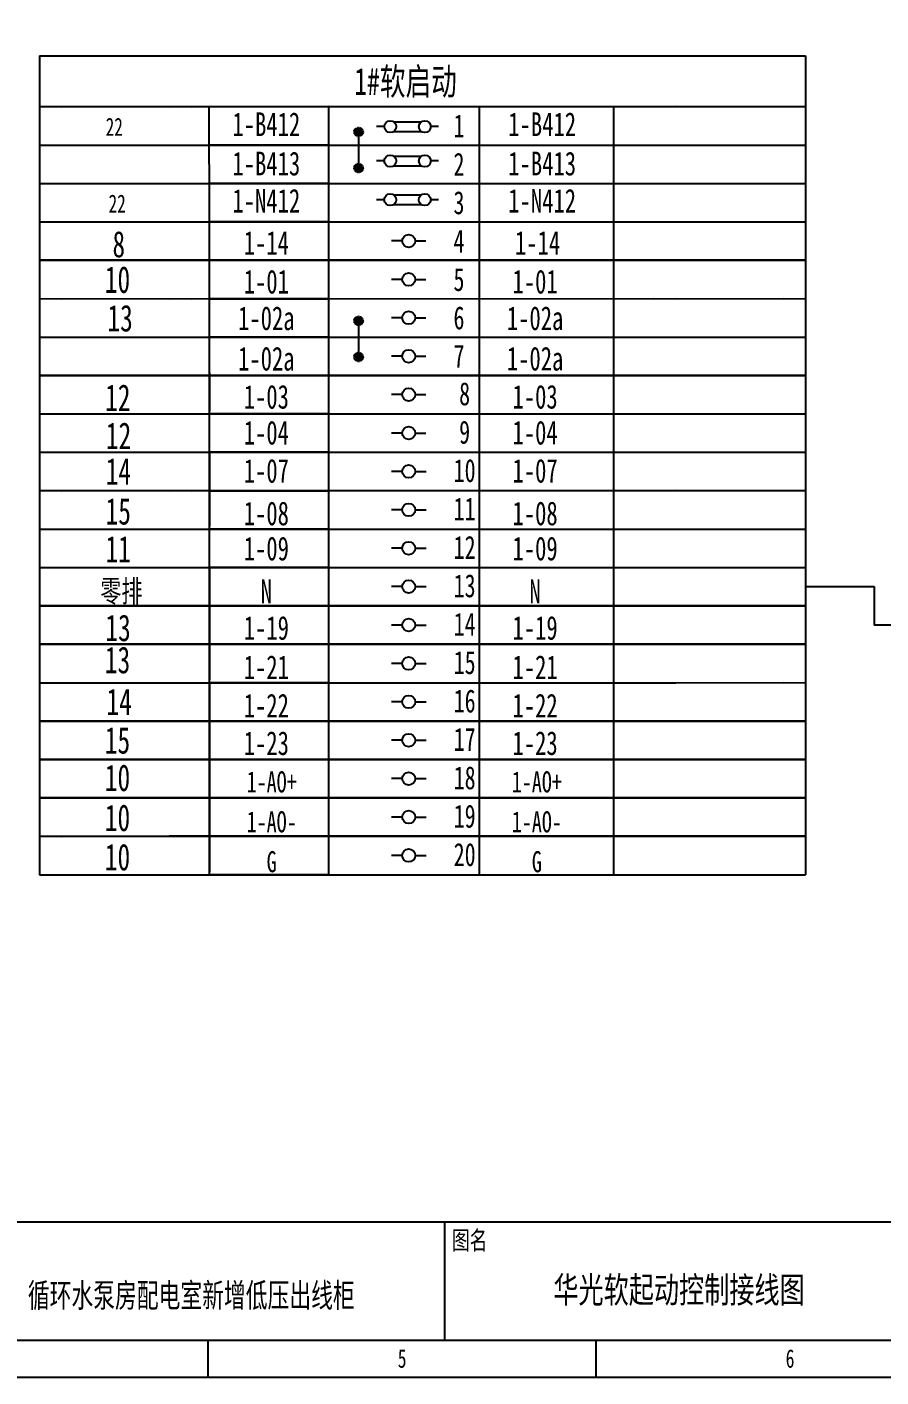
# Model space of a CAD drawing. Header units: millimetres. Extents: x 401220 to 2750366, y -101310 to 943175.
# Drawn here: x 1274219 to 1291331, y 229763 to 256810 of the extents above; entities that cross this region are included whole.
import ezdxf
from ezdxf.enums import TextEntityAlignment as Align

# ---------------------------------------------------------------- set-up
doc = ezdxf.new("R2010")
doc.units = ezdxf.units.MM
doc.linetypes.add('ACAD_ISO03W100', pattern=[30, 12, -18])
doc.layers.add('SW', color=8, linetype='Continuous', lineweight=20)
doc.layers.add('图框_标题栏属性', color=4, linetype='Continuous')
doc.styles.add('IDQSTYLE', font='NSimSun.ttf', dxfattribs={"width": 0.7})
doc.styles.add('工程字', font='gbenor.shx', dxfattribs={"width": 0.8, "bigfont": 'hztxt.shx'})
doc.styles.add('标准', font='NSimSun.ttf', dxfattribs={"width": 0.667})

msp = doc.modelspace()

# ---------------------------------------------------------------- hatches: boundary and pattern name
at = {"linetype": 'ACAD_ISO03W100'}
h = msp.add_hatch(color=256, dxfattribs=at)
h.dxf.hatch_style = 1
h.paths.add_polyline_path([(1280862.5, 254798.9, 0.4142136), (1280773.4, 254709.8, 0.4142136), (1280862.5, 254620.6)])
h.paths.add_polyline_path([(1280862.5, 254798.9), (1280862.5, 254620.6, 0.4142136), (1280951.7, 254709.8, 0.4142136)])
h = msp.add_hatch(color=256, dxfattribs=at)
h.dxf.hatch_style = 1
h.paths.add_polyline_path([(1280862.5, 254794.9, 0.4142136), (1280773.4, 254705.7, 0.4142136), (1280862.5, 254616.6)])
h.paths.add_polyline_path([(1280862.5, 254794.9), (1280862.5, 254616.6, 0.4142136), (1280951.7, 254705.7, 0.4142136)])
h = msp.add_hatch(color=256, dxfattribs=at)
h.dxf.hatch_style = 1
h.paths.add_polyline_path([(1280862.5, 254074.8, 0.4142136), (1280773.4, 253985.6, 0.4142136), (1280862.5, 253896.5)])
h.paths.add_polyline_path([(1280862.5, 254074.8), (1280862.5, 253896.5, 0.4142136), (1280951.7, 253985.6, 0.4142136)])
h = msp.add_hatch(color=256, dxfattribs=at)
h.dxf.hatch_style = 1
h.paths.add_polyline_path([(1280862.5, 254070.7, 0.4142136), (1280773.4, 253981.6, 0.4142136), (1280862.5, 253892.4)])
h.paths.add_polyline_path([(1280862.5, 254070.7), (1280862.5, 253892.4, 0.4142136), (1280951.7, 253981.6, 0.4142136)])
h = msp.add_hatch(color=256, dxfattribs=at)
h.dxf.hatch_style = 1
h.paths.add_polyline_path([(1280862.5, 251014.3, 0.4142136), (1280773.4, 250925.1, 0.4142136), (1280862.5, 250836)])
h.paths.add_polyline_path([(1280862.5, 251014.3), (1280862.5, 250836, 0.4142136), (1280951.7, 250925.1, 0.4142136)])
h = msp.add_hatch(color=256, dxfattribs=at)
h.dxf.hatch_style = 1
h.paths.add_polyline_path([(1280862.5, 251010.2, 0.4142136), (1280773.4, 250921.1, 0.4142136), (1280862.5, 250831.9)])
h.paths.add_polyline_path([(1280862.5, 251010.2), (1280862.5, 250831.9, 0.4142136), (1280951.7, 250921.1, 0.4142136)])
h = msp.add_hatch(color=256, dxfattribs=at)
h.dxf.hatch_style = 1
h.paths.add_polyline_path([(1280862.5, 250290.1, 0.4142136), (1280773.4, 250201, 0.4142136), (1280862.5, 250111.8)])
h.paths.add_polyline_path([(1280862.5, 250290.1), (1280862.5, 250111.8, 0.4142136), (1280951.7, 250201, 0.4142136)])
h = msp.add_hatch(color=256, dxfattribs=at)
h.dxf.hatch_style = 1
h.paths.add_polyline_path([(1280862.5, 250286.1, 0.4142136), (1280773.4, 250196.9, 0.4142136), (1280862.5, 250107.7)])
h.paths.add_polyline_path([(1280862.5, 250286.1), (1280862.5, 250107.7, 0.4142136), (1280951.7, 250196.9, 0.4142136)])

# ---------------------------------------------------------------- linework, layer by layer
for p, q in [((1274468.5, 256229.9), (1289815.9, 256231.2)), ((1274468.5, 256229.9), (1274468.6, 255213.5)), ((1274468.5, 256229.9), (1274468.6, 255213.5)), ((1289815.9, 256231.2), (1289816, 255214.7)), ((1289815.9, 256231.2), (1289816, 255214.7)), ((1287220.1, 255214.5), (1274468.6, 255213.5)), ((1274468.6, 255213.5), (1286779, 255214.5)), ((1274468.6, 255213.5), (1274468.6, 254444.1)), ((1274468.6, 255213.5), (1274468.6, 254444.1)), ((1274909.7, 255213.5), (1287220.1, 255214.5)), ((1289816, 255214.7), (1277064.5, 255213.7)), ((1277064.5, 255213.7), (1289374.9, 255214.7)), ((1277505.6, 255213.7), (1289816, 255214.7)), ((1280261.2, 255213.9), (1277872.3, 255213.7)), ((1277872.3, 255213.7), (1280261.2, 255213.9)), ((1277872.3, 254444.3), (1277872.3, 255213.7)), ((1280261.2, 255213.9), (1280261.2, 254444.5)), ((1283276.1, 255214.2), (1283276.2, 254444.8)), ((1285969, 255214.4), (1285969.1, 254445)), ((1289816, 255214.7), (1289816.1, 254445.3)), ((1289816, 255214.7), (1289816.1, 254445.3)), ((1281564, 254912.4), (1282123.4, 254912.2)), ((1280862.5, 254705.7), (1280862.5, 253981.6)), ((1281565.2, 254716.2), (1282123.3, 254716)), ((1274468.6, 254444.1), (1286779, 254445.1)), ((1274468.6, 254444.1), (1274468.7, 253674.7)), ((1274468.6, 254444.1), (1274468.7, 253674.7)), ((1274909.8, 254444.1), (1287220.2, 254445.1)), ((1277064.5, 254444.3), (1289374.9, 254445.3)), ((1277505.7, 254444.3), (1289816.1, 254445.3)), ((1280261.2, 254444.5), (1277872.3, 254444.3)), ((1277872.3, 254444.3), (1280261.2, 254444.5)), ((1277872.3, 254444.3), (1280261.2, 254444.5)), ((1277872.4, 253674.9), (1277872.3, 254444.3)), ((1277872.4, 253674.9), (1277872.3, 254444.3)), ((1280261.2, 254444.5), (1280261.3, 253675.1)), ((1280261.2, 254444.5), (1280261.3, 253675.1)), ((1283276.2, 254444.8), (1283276.2, 253675.4)), ((1285969.1, 254445), (1285969.1, 253675.6)), ((1289816.1, 254445.3), (1289816.1, 253675.9)), ((1289816.1, 254445.3), (1289816.1, 253675.9)), ((1281563.7, 254224.7), (1282123.1, 254224.5)), ((1281563.7, 254224.7), (1282123.1, 254224.5)), ((1281564.9, 254028.5), (1282123, 254028.2)), ((1281564.9, 254028.5), (1282123, 254028.2)), ((1274468.7, 253674.7), (1286779.1, 253675.7)), ((1274468.7, 253674.7), (1274468.8, 252905.3)), ((1274468.7, 253674.7), (1274468.8, 252905.3)), ((1274909.9, 253674.7), (1287220.3, 253675.7)), ((1277064.6, 253674.9), (1289375, 253675.9)), ((1277505.7, 253674.9), (1289816.1, 253675.9)), ((1280261.3, 253675.1), (1277872.4, 253674.9)), ((1280261.3, 253675.1), (1277872.4, 253674.9)), ((1277872.4, 253674.9), (1280261.3, 253675.1)), ((1277872.5, 252905.5), (1277872.4, 253674.9)), ((1280261.3, 253675.1), (1280261.3, 252905.7)), ((1281563.4, 253448.2), (1282122.7, 253448)), ((1283276.2, 253675.4), (1283276.3, 252906)), ((1285969.1, 253675.6), (1285969.2, 252906.2)), ((1289816.1, 253675.9), (1289816.2, 252906.5)), ((1289816.1, 253675.9), (1289816.2, 252906.5)), ((1281564.6, 253252), (1282122.7, 253251.8)), ((1274468.8, 252905.3), (1286779.2, 252906.3)), ((1274468.8, 252905.3), (1274468.8, 252135.9)), ((1274468.8, 252905.3), (1274468.8, 252135.9)), ((1274909.9, 252905.3), (1287220.3, 252906.3)), ((1277064.6, 252905.5), (1289375, 252906.5)), ((1277505.8, 252905.5), (1289816.2, 252906.5)), ((1280261.3, 252905.7), (1277872.5, 252905.5)), ((1277872.5, 252905.5), (1280261.3, 252905.7)), ((1277872.5, 252136.1), (1277872.5, 252905.5)), ((1280261.3, 252905.7), (1280261.4, 252136.3)), ((1283276.3, 252906), (1283276.4, 252136.6)), ((1285969.2, 252906.2), (1285969.3, 252136.8)), ((1289816.2, 252906.5), (1289816.3, 252137.1)), ((1289816.2, 252906.5), (1289816.3, 252137.1)), ((1287220.4, 252136.9), (1274468.8, 252135.9)), ((1274468.8, 252135.9), (1286779.2, 252136.9)), ((1274468.8, 252135.9), (1274468.9, 251366.5)), ((1274468.8, 252135.9), (1274468.9, 251366.5)), ((1274910, 252135.9), (1287220.4, 252136.9)), ((1289816.3, 252137.1), (1277064.7, 252136.1)), ((1277064.7, 252136.1), (1289375.1, 252137.1)), ((1277505.9, 252136.1), (1289816.3, 252137.1)), ((1280261.4, 252136.3), (1277872.5, 252136.1)), ((1277872.5, 252136.1), (1280261.4, 252136.3)), ((1277872.6, 251366.7), (1277872.5, 252136.1)), ((1280261.4, 252136.3), (1280261.5, 251366.9)), ((1283276.4, 252136.6), (1283276.4, 251367.2)), ((1285969.3, 252136.8), (1285969.3, 251367.4)), ((1289816.3, 252137.1), (1289816.3, 251367.7)), ((1289816.3, 252137.1), (1289816.3, 251367.7)), ((1274468.9, 251366.5), (1286779.3, 251367.5)), ((1274468.9, 251366.5), (1274468.9, 250597.1)), ((1274468.9, 251366.5), (1274468.9, 250597.1)), ((1274910, 251366.5), (1287220.4, 251367.5)), ((1277064.8, 251366.7), (1289375.2, 251367.7)), ((1277505.9, 251366.7), (1289816.3, 251367.7)), ((1280261.5, 251366.9), (1277872.6, 251366.7)), ((1277872.6, 251366.7), (1280261.5, 251366.9)), ((1277872.6, 250597.3), (1277872.6, 251366.7)), ((1280261.5, 251366.9), (1280261.5, 250597.5)), ((1283276.4, 251367.2), (1283276.5, 250597.8)), ((1285969.3, 251367.4), (1285969.4, 250598)), ((1289816.3, 251367.7), (1289816.4, 250598.3)), ((1289816.3, 251367.7), (1289816.4, 250598.3)), ((1280862.5, 250921.1), (1280862.5, 250196.9)), ((1274468.9, 250597.1), (1286779.3, 250598.1)), ((1274468.9, 250597.1), (1274469, 249827.7)), ((1274468.9, 250597.1), (1274469, 249827.7)), ((1274910.1, 250597.1), (1287220.5, 250598.1)), ((1277064.8, 250597.3), (1289375.2, 250598.3)), ((1277506, 250597.3), (1289816.4, 250598.3)), ((1280261.5, 250597.5), (1277872.6, 250597.3)), ((1277872.6, 250597.3), (1280261.5, 250597.5)), ((1277872.7, 249827.9), (1277872.6, 250597.3)), ((1280261.5, 250597.5), (1280261.6, 249828.1)), ((1283276.5, 250597.8), (1283276.6, 249828.4)), ((1285969.4, 250598), (1285969.5, 249828.6)), ((1289816.4, 250598.3), (1289816.5, 249828.9)), ((1289816.4, 250598.3), (1289816.5, 249828.9)), ((1274469, 249827.7), (1286779.4, 249828.7)), ((1287220.6, 249828.7), (1274469, 249827.7)), ((1274469, 249827.7), (1286779.4, 249828.7)), ((1274469, 249827.7), (1274469.1, 249058.3)), ((1274469, 249827.7), (1274469.1, 249058.3)), ((1274910.2, 249827.7), (1287220.6, 249828.7)), ((1274910.2, 249827.7), (1287220.6, 249828.7)), ((1277064.9, 249827.9), (1289375.3, 249828.9)), ((1289816.5, 249828.9), (1277064.9, 249827.9)), ((1277064.9, 249827.9), (1289375.3, 249828.9)), ((1277506.1, 249827.9), (1289816.5, 249828.9)), ((1277506.1, 249827.9), (1289816.5, 249828.9)), ((1280261.6, 249828.1), (1277872.7, 249827.9)), ((1277872.7, 249827.9), (1280261.6, 249828.1)), ((1277872.8, 249058.5), (1277872.7, 249827.9)), ((1277872.8, 249884.2), (1277872.8, 249114.8)), ((1280261.6, 249828.1), (1280261.7, 249058.7)), ((1283276.6, 249828.4), (1283276.6, 249059)), ((1285969.5, 249828.6), (1285969.5, 249059.2)), ((1289816.5, 249828.9), (1289816.5, 249059.5)), ((1289816.5, 249828.9), (1289816.5, 249059.5)), ((1274469.1, 249058.3), (1286779.5, 249059.3)), ((1274469.1, 249058.3), (1274469.1, 248288.9)), ((1274469.1, 249058.3), (1274469.1, 248288.9)), ((1274910.2, 249058.3), (1287220.6, 249059.3)), ((1277065, 249058.5), (1289375.4, 249059.5)), ((1277506.1, 249058.5), (1289816.5, 249059.5)), ((1280261.7, 249058.7), (1277872.8, 249058.5)), ((1277872.8, 249058.5), (1280261.7, 249058.7)), ((1277872.8, 248289.1), (1277872.8, 249058.5)), ((1280261.7, 249058.7), (1280261.7, 248289.3)), ((1283276.6, 249059), (1283276.7, 248289.6)), ((1285969.5, 249059.2), (1285969.6, 248289.8)), ((1289816.5, 249059.5), (1289816.6, 248290.1)), ((1289816.5, 249059.5), (1289816.6, 248290.1)), ((1274469.1, 248288.9), (1286779.5, 248289.9)), ((1274469.1, 248288.9), (1274469.2, 247519.5)), ((1274469.1, 248288.9), (1274469.2, 247519.5)), ((1274910.3, 248288.9), (1287220.7, 248289.9)), ((1277065, 248289.1), (1289375.4, 248290.1)), ((1277506.2, 248289.1), (1289816.6, 248290.1)), ((1280261.7, 248289.3), (1277872.8, 248289.1)), ((1277872.8, 248289.1), (1280261.7, 248289.3)), ((1277872.8, 248289.1), (1277872.9, 247519.7)), ((1277872.9, 247519.7), (1277872.8, 248289.1)), ((1280261.7, 248289.3), (1280261.8, 247519.9)), ((1283276.7, 248289.6), (1283276.7, 247520.2)), ((1285969.6, 248289.8), (1285969.6, 247520.4)), ((1289816.6, 248290.1), (1289816.6, 247520.7)), ((1289816.6, 248290.1), (1289816.6, 247520.7)), ((1274469.2, 247519.5), (1286779.6, 247520.5)), ((1274469.2, 247519.5), (1286779.6, 247520.5)), ((1287220.8, 247520.5), (1274469.2, 247519.5)), ((1274469.2, 247519.5), (1286779.6, 247520.5)), ((1274469.2, 247519.5), (1274469.3, 246750.1)), ((1274469.2, 247519.5), (1274469.3, 246750.1)), ((1274910.4, 247519.5), (1287220.8, 247520.5)), ((1274910.4, 247519.5), (1287220.8, 247520.5)), ((1274910.4, 247519.5), (1287220.8, 247520.5)), ((1277065.1, 247519.7), (1289375.5, 247520.7)), ((1277065.1, 247519.7), (1289375.5, 247520.7)), ((1289816.6, 247520.7), (1277065.1, 247519.7)), ((1277065.1, 247519.7), (1289375.5, 247520.7)), ((1277506.2, 247519.7), (1289816.6, 247520.7)), ((1277506.2, 247519.7), (1289816.6, 247520.7)), ((1277506.2, 247519.7), (1289816.6, 247520.7)), ((1280261.8, 247519.9), (1277872.9, 247519.7)), ((1277872.9, 247519.7), (1280261.8, 247519.9)), ((1277873, 246750.3), (1277872.9, 247519.7)), ((1277873, 247576), (1277873, 246806.6)), ((1280261.8, 247519.9), (1280261.8, 246750.5)), ((1283276.7, 247520.2), (1283276.8, 246750.8)), ((1285969.6, 247520.4), (1285969.7, 246751)), ((1289816.6, 247520.7), (1289816.7, 246751.3)), ((1289816.6, 247520.7), (1289816.7, 246751.3)), ((1274469.3, 246750.1), (1286779.7, 246751.1)), ((1274469.3, 246750.1), (1274469.3, 245980.7)), ((1274469.3, 246750.1), (1274469.3, 245980.7)), ((1274910.4, 246750.1), (1287220.8, 246751.1)), ((1277065.2, 246750.3), (1289375.6, 246751.3)), ((1277506.3, 246750.3), (1289816.7, 246751.3)), ((1280261.8, 246750.5), (1277873, 246750.3)), ((1277873, 246750.3), (1280261.8, 246750.5)), ((1277873, 245980.9), (1277873, 246750.3)), ((1280261.8, 246750.5), (1280261.9, 245981.1)), ((1283276.8, 246750.8), (1283276.9, 245981.4)), ((1285969.7, 246751), (1285969.8, 245981.6)), ((1289816.7, 246751.3), (1289816.8, 245981.9)), ((1289816.7, 246751.3), (1289816.8, 245981.9)), ((1274469.3, 245980.7), (1286779.7, 245981.7)), ((1274469.3, 245980.7), (1274469.4, 245211.3)), ((1274469.3, 245980.7), (1274469.4, 245211.3)), ((1274910.5, 245980.7), (1287220.9, 245981.7)), ((1277065.2, 245980.9), (1289375.6, 245981.9)), ((1277506.4, 245980.9), (1289816.8, 245981.9)), ((1280261.9, 245981.1), (1277873, 245980.9)), ((1277873, 245980.9), (1280261.9, 245981.1)), ((1277873, 245980.9), (1277873.1, 245211.5)), ((1277873.1, 245211.5), (1277873, 245980.9)), ((1280261.9, 245981.1), (1280262, 245211.7)), ((1283276.9, 245981.4), (1283276.9, 245212)), ((1285969.8, 245981.6), (1285969.8, 245212.2)), ((1289816.8, 245981.9), (1289816.8, 245212.5)), ((1289816.8, 245981.9), (1289816.8, 245212.5)), ((1289816.8, 245597.2), (1291191.3, 245597.3)), ((1291191.3, 245597.3), (1291191.3, 244828)), ((1274469.4, 245211.3), (1286779.8, 245212.3)), ((1274469.4, 245211.3), (1286779.8, 245212.3)), ((1274469.4, 245211.3), (1286779.8, 245212.3)), ((1287220.9, 245212.3), (1274469.4, 245211.3)), ((1274469.4, 245211.3), (1286779.8, 245212.3)), ((1274469.4, 245211.3), (1274469.5, 244441.9)), ((1274469.4, 245211.3), (1274469.5, 244441.9)), ((1274910.6, 245211.3), (1287220.9, 245212.3)), ((1274910.6, 245211.3), (1287220.9, 245212.3)), ((1274910.6, 245211.3), (1287220.9, 245212.3)), ((1274910.6, 245211.3), (1287220.9, 245212.3)), ((1277065.3, 245211.5), (1289375.7, 245212.5)), ((1277065.3, 245211.5), (1289375.7, 245212.5)), ((1277065.3, 245211.5), (1289375.7, 245212.5)), ((1289816.8, 245212.5), (1277065.3, 245211.5)), ((1277065.3, 245211.5), (1289375.7, 245212.5)), ((1277506.4, 245211.5), (1289816.8, 245212.5)), ((1277506.4, 245211.5), (1289816.8, 245212.5)), ((1277506.4, 245211.5), (1289816.8, 245212.5)), ((1277506.4, 245211.5), (1289816.8, 245212.5)), ((1280262, 245211.7), (1277873.1, 245211.5)), ((1277873.1, 245211.5), (1280262, 245211.7)), ((1277873.2, 244442.1), (1277873.1, 245211.5)), ((1277873.2, 245267.8), (1277873.2, 244498.4)), ((1280262, 245211.7), (1280262, 244442.3)), ((1283276.9, 245212), (1283277, 244442.6)), ((1285969.8, 245212.2), (1285969.9, 244442.8)), ((1289816.8, 245212.5), (1289816.9, 244443.1)), ((1289816.8, 245212.5), (1289816.9, 244443.1)), ((1291952.4, 244828), (1291191.3, 244828)), ((1274469.5, 244441.9), (1289816.9, 244443.1)), ((1274469.5, 244441.9), (1286779.9, 244442.9)), ((1274469.5, 244441.9), (1286779.9, 244442.9)), ((1274469.5, 244441.9), (1286779.9, 244442.9)), ((1287221, 244442.9), (1274469.5, 244441.9)), ((1274469.5, 244441.9), (1286779.9, 244442.9)), ((1274469.5, 244441.9), (1274469.5, 243672.5)), ((1274469.5, 244441.9), (1274469.5, 243672.5)), ((1274910.6, 244441.9), (1287221, 244442.9)), ((1274910.6, 244441.9), (1287221, 244442.9)), ((1274910.6, 244441.9), (1287221, 244442.9)), ((1274910.6, 244441.9), (1287221, 244442.9)), ((1277065.3, 244442.1), (1289375.7, 244443.1)), ((1277065.3, 244442.1), (1289375.7, 244443.1)), ((1277065.3, 244442.1), (1289375.7, 244443.1)), ((1289816.9, 244443.1), (1277065.3, 244442.1)), ((1277065.3, 244442.1), (1289375.7, 244443.1)), ((1277506.5, 244442.1), (1289816.9, 244443.1)), ((1277506.5, 244442.1), (1289816.9, 244443.1)), ((1277506.5, 244442.1), (1289816.9, 244443.1)), ((1277506.5, 244442.1), (1289816.9, 244443.1)), ((1277873.2, 244498.4), (1277873.3, 243729)), ((1280262, 244442.3), (1277873.2, 244442.1)), ((1277873.2, 244442.1), (1280262, 244442.3)), ((1277873.2, 243672.7), (1277873.2, 244442.1)), ((1280262, 244442.3), (1280262.1, 243672.9)), ((1283277, 244442.6), (1283277.1, 243673.2)), ((1285969.9, 244442.8), (1285970, 243673.4)), ((1289816.9, 244443.1), (1289817, 243673.7)), ((1289816.9, 244443.1), (1289817, 243673.7)), ((1274469.5, 243672.5), (1289817, 243673.7)), ((1274469.5, 243672.5), (1286779.9, 243673.5)), ((1274469.5, 243672.5), (1286779.9, 243673.5)), ((1274469.5, 243672.5), (1286779.9, 243673.5)), ((1274469.5, 243672.5), (1274469.6, 242903.1)), ((1274469.5, 243672.5), (1274469.6, 242903.1)), ((1274910.7, 243672.5), (1287221.1, 243673.5)), ((1274910.7, 243672.5), (1287221.1, 243673.5)), ((1274910.7, 243672.5), (1287221.1, 243673.5)), ((1277065.4, 243672.7), (1289375.8, 243673.7)), ((1277065.4, 243672.7), (1289375.8, 243673.7)), ((1277065.4, 243672.7), (1289375.8, 243673.7)), ((1277506.6, 243672.7), (1289817, 243673.7)), ((1277506.6, 243672.7), (1289817, 243673.7)), ((1277506.6, 243672.7), (1289817, 243673.7)), ((1280262.1, 243672.9), (1277873.2, 243672.7)), ((1277873.2, 243672.7), (1280262.1, 243672.9)), ((1280262.1, 243672.9), (1277873.2, 243672.7)), ((1277873.2, 243672.7), (1280262.1, 243672.9)), ((1277873.2, 243672.7), (1277873.3, 242903.3)), ((1277873.3, 242903.3), (1277873.2, 243672.7)), ((1280262.1, 243672.9), (1280262.2, 242903.5)), ((1283277.1, 243673.2), (1283277.1, 242903.8)), ((1285970, 243673.4), (1285970, 242904)), ((1289817, 243673.7), (1289817, 242904.3)), ((1289817, 243673.7), (1289817, 242904.3)), ((1274469.6, 242903.1), (1286780, 242904.1)), ((1274469.6, 242903.1), (1286780, 242904.1)), ((1274469.6, 242903.1), (1286780, 242904.1)), ((1287221.1, 242904.1), (1274469.6, 242903.1)), ((1274469.6, 242903.1), (1286780, 242904.1)), ((1274469.6, 242903.1), (1274469.6, 242133.7)), ((1274469.6, 242903.1), (1274469.6, 242133.7)), ((1274910.7, 242903.1), (1287221.1, 242904.1)), ((1274910.7, 242903.1), (1287221.1, 242904.1)), ((1274910.7, 242903.1), (1287221.1, 242904.1)), ((1274910.7, 242903.1), (1287221.1, 242904.1)), ((1277065.5, 242903.3), (1289375.9, 242904.3)), ((1277065.5, 242903.3), (1289375.9, 242904.3)), ((1277065.5, 242903.3), (1289375.9, 242904.3)), ((1289817, 242904.3), (1277065.5, 242903.3)), ((1277065.5, 242903.3), (1289375.9, 242904.3)), ((1277506.6, 242903.3), (1289817, 242904.3)), ((1277506.6, 242903.3), (1289817, 242904.3)), ((1277506.6, 242903.3), (1289817, 242904.3)), ((1277506.6, 242903.3), (1289817, 242904.3)), ((1277873.3, 242959.6), (1277873.4, 242190.2)), ((1280262.2, 242903.5), (1277873.3, 242903.3)), ((1277873.3, 242903.3), (1280262.2, 242903.5)), ((1277873.3, 242133.9), (1277873.3, 242903.3)), ((1280262.2, 242903.5), (1280262.2, 242134.1)), ((1283277.1, 242903.8), (1283277.2, 242134.4)), ((1285970, 242904), (1285970.1, 242134.6)), ((1289817, 242904.3), (1289817.1, 242134.9)), ((1289817, 242904.3), (1289817.1, 242134.9)), ((1274469.6, 242133.7), (1289817.1, 242134.9)), ((1274469.6, 242133.7), (1286780, 242134.7)), ((1274469.6, 242133.7), (1286780, 242134.7)), ((1274469.6, 242133.7), (1286780, 242134.7)), ((1287221.2, 242134.7), (1274469.6, 242133.7)), ((1274469.6, 242133.7), (1286780, 242134.7)), ((1274469.6, 242133.7), (1274469.7, 241364.3)), ((1274469.6, 242133.7), (1274469.7, 241364.3)), ((1274910.8, 242133.7), (1287221.2, 242134.7)), ((1274910.8, 242133.7), (1287221.2, 242134.7)), ((1274910.8, 242133.7), (1287221.2, 242134.7)), ((1274910.8, 242133.7), (1287221.2, 242134.7)), ((1277065.5, 242133.9), (1289375.9, 242134.9)), ((1277065.5, 242133.9), (1289375.9, 242134.9)), ((1277065.5, 242133.9), (1289375.9, 242134.9)), ((1289817.1, 242134.9), (1277065.5, 242133.9)), ((1277065.5, 242133.9), (1289375.9, 242134.9)), ((1277506.7, 242133.9), (1289817.1, 242134.9)), ((1277506.7, 242133.9), (1289817.1, 242134.9)), ((1277506.7, 242133.9), (1289817.1, 242134.9)), ((1277506.7, 242133.9), (1289817.1, 242134.9)), ((1280262.2, 242134.1), (1277873.3, 242133.9)), ((1277873.3, 242133.9), (1280262.2, 242134.1)), ((1277873.4, 241364.5), (1277873.3, 242133.9)), ((1277873.4, 242190.2), (1277873.5, 241420.8)), ((1280262.2, 242134.1), (1280262.3, 241364.7)), ((1283277.2, 242134.4), (1283277.3, 241365)), ((1285970.1, 242134.6), (1285970.2, 241365.2)), ((1289817.1, 242134.9), (1289817.2, 241365.5)), ((1289817.1, 242134.9), (1289817.2, 241365.5)), ((1274469.7, 241364.3), (1289817.2, 241365.5)), ((1274469.7, 241364.3), (1286780.1, 241365.3)), ((1274469.7, 241364.3), (1286780.1, 241365.3)), ((1274469.7, 241364.3), (1286780.1, 241365.3)), ((1274469.7, 241364.3), (1286780.1, 241365.3)), ((1274469.7, 241364.3), (1286780.1, 241365.3)), ((1287221.3, 241365.3), (1274469.7, 241364.3)), ((1274469.7, 241364.3), (1286780.1, 241365.3)), ((1274469.7, 241364.3), (1274469.8, 240594.9)), ((1274469.7, 241364.3), (1274469.8, 240594.9)), ((1274910.9, 241364.3), (1287221.3, 241365.3)), ((1274910.9, 241364.3), (1287221.3, 241365.3)), ((1274910.9, 241364.3), (1287221.3, 241365.3)), ((1274910.9, 241364.3), (1287221.3, 241365.3)), ((1274910.9, 241364.3), (1287221.3, 241365.3)), ((1274910.9, 241364.3), (1287221.3, 241365.3)), ((1277065.6, 241364.5), (1289376, 241365.5)), ((1277065.6, 241364.5), (1289376, 241365.5)), ((1277065.6, 241364.5), (1289376, 241365.5)), ((1277065.6, 241364.5), (1289376, 241365.5)), ((1277065.6, 241364.5), (1289376, 241365.5)), ((1289817.2, 241365.5), (1277065.6, 241364.5)), ((1277065.6, 241364.5), (1289376, 241365.5)), ((1277506.8, 241364.5), (1289817.2, 241365.5)), ((1277506.8, 241364.5), (1289817.2, 241365.5)), ((1277506.8, 241364.5), (1289817.2, 241365.5)), ((1277506.8, 241364.5), (1289817.2, 241365.5)), ((1277506.8, 241364.5), (1289817.2, 241365.5)), ((1277506.8, 241364.5), (1289817.2, 241365.5)), ((1280262.3, 241364.7), (1277873.4, 241364.5)), ((1277873.4, 241364.5), (1280262.3, 241364.7)), ((1280262.3, 241364.7), (1277873.4, 241364.5)), ((1277873.4, 241364.5), (1280262.3, 241364.7)), ((1277873.5, 240595.1), (1277873.4, 241364.5)), ((1277873.5, 241420.8), (1277873.5, 240651.4)), ((1280262.3, 241364.7), (1280262.4, 240595.3)), ((1283277.3, 241365), (1283277.3, 240595.6)), ((1285970.2, 241365.2), (1285970.2, 240595.8)), ((1289817.2, 241365.5), (1289817.2, 240596.1)), ((1289817.2, 241365.5), (1289817.2, 240596.1)), ((1274469.8, 240594.9), (1289817.2, 240596.1)), ((1274469.8, 240594.9), (1286780.2, 240595.9)), ((1274469.8, 240594.9), (1286780.2, 240595.9)), ((1274469.8, 240594.9), (1286780.2, 240595.9)), ((1287221.3, 240595.9), (1274469.8, 240594.9)), ((1274469.8, 240594.9), (1286780.2, 240595.9)), ((1274469.8, 240594.9), (1274469.8, 239825.5)), ((1274469.8, 240594.9), (1274469.8, 239825.5)), ((1274910.9, 240594.9), (1287221.3, 240595.9)), ((1274910.9, 240594.9), (1287221.3, 240595.9)), ((1274910.9, 240594.9), (1287221.3, 240595.9)), ((1274910.9, 240594.9), (1287221.3, 240595.9)), ((1277065.7, 240595.1), (1289376.1, 240596.1)), ((1277065.7, 240595.1), (1289376.1, 240596.1)), ((1277065.7, 240595.1), (1289376.1, 240596.1)), ((1289817.2, 240596.1), (1277065.7, 240595.1)), ((1277065.7, 240595.1), (1289376.1, 240596.1)), ((1277506.8, 240595.1), (1289817.2, 240596.1)), ((1277506.8, 240595.1), (1289817.2, 240596.1)), ((1277506.8, 240595.1), (1289817.2, 240596.1)), ((1277506.8, 240595.1), (1289817.2, 240596.1)), ((1277873.5, 240651.4), (1277873.6, 239882)), ((1280262.4, 240595.3), (1277873.5, 240595.1)), ((1277873.5, 240595.1), (1280262.4, 240595.3)), ((1277873.5, 239825.7), (1277873.5, 240595.1)), ((1280262.4, 240595.3), (1280262.4, 239825.9)), ((1283277.3, 240595.6), (1283277.4, 239826.2)), ((1285970.2, 240595.8), (1285970.3, 239826.4)), ((1289817.2, 240596.1), (1289817.3, 239826.7)), ((1289817.2, 240596.1), (1289817.3, 239826.7)), ((1274469.8, 239825.5), (1289817.3, 239826.7)), ((1274469.8, 239825.5), (1286780.2, 239826.5)), ((1274469.8, 239825.5), (1286780.2, 239826.5)), ((1274911, 239825.5), (1287221.4, 239826.5)), ((1274911, 239825.5), (1287221.4, 239826.5)), ((1277065.7, 239825.7), (1289376.1, 239826.7)), ((1277065.7, 239825.7), (1289376.1, 239826.7)), ((1277506.9, 239825.7), (1289817.3, 239826.7)), ((1277506.9, 239825.7), (1289817.3, 239826.7)), ((1280262.4, 239825.9), (1277873.5, 239825.7)), ((1277873.5, 239825.7), (1280262.4, 239825.9)), ((1249570.7, 230503), (1308200, 230503)), ((1249935.3, 230503), (1308564.5, 230503)), ((1250016.9, 230503), (1308646.2, 230503)), ((1250381.5, 230503), (1309010.7, 230503))]:
    msp.add_line(p, q)
at = {"ltscale": 4}
for p, q in [((1281378.9, 254813.9), (1281221.3, 254813.9)), ((1282466.5, 254814), (1282308.9, 254814)), ((1281378.6, 254126.2), (1281220.9, 254126.2)), ((1281378.6, 254126.2), (1281220.9, 254126.2)), ((1282466.2, 254126.3), (1282308.6, 254126.3)), ((1282466.2, 254126.3), (1282308.6, 254126.3)), ((1281378.2, 253349.7), (1281220.6, 253349.7)), ((1282465.9, 253349.8), (1282308.3, 253349.8)), ((1281737.4, 252522.5), (1281521.1, 252522.5)), ((1281997, 252522.5), (1282213.3, 252522.6)), ((1281737.5, 251753.1), (1281521.2, 251753.1)), ((1281997.1, 251753.1), (1282213.4, 251753.2)), ((1281737.6, 250983.7), (1281521.3, 250983.7)), ((1281997.1, 250983.7), (1282213.4, 250983.8)), ((1281737.6, 250214.3), (1281521.3, 250214.3)), ((1281997.2, 250214.3), (1282213.5, 250214.4)), ((1281737.7, 249444.9), (1281521.4, 249444.9)), ((1281997.3, 249444.9), (1282213.6, 249445)), ((1281737.8, 248675.5), (1281521.5, 248675.5)), ((1281997.3, 248675.5), (1282213.6, 248675.6)), ((1281737.8, 247906.1), (1281521.5, 247906.1)), ((1281997.4, 247906.1), (1282213.7, 247906.2)), ((1281737.9, 247136.7), (1281521.6, 247136.7)), ((1281997.4, 247136.7), (1282213.7, 247136.8)), ((1281737.9, 246367.3), (1281521.6, 246367.3)), ((1281997.5, 246367.3), (1282213.8, 246367.4)), ((1281738, 245597.9), (1281521.7, 245597.9)), ((1281997.6, 245597.9), (1282213.9, 245598)), ((1281738.1, 244828.5), (1281521.8, 244828.5)), ((1281997.6, 244828.5), (1282213.9, 244828.6)), ((1281738.1, 244059.1), (1281521.8, 244059.1)), ((1281997.7, 244059.1), (1282214, 244059.2)), ((1281738.2, 243289.7), (1281521.9, 243289.7)), ((1281997.8, 243289.7), (1282214.1, 243289.8)), ((1281738.3, 242520.3), (1281522, 242520.3)), ((1281997.8, 242520.3), (1282214.1, 242520.4)), ((1281738.3, 241750.9), (1281522, 241750.9)), ((1281997.9, 241750.9), (1282214.2, 241751)), ((1281738.4, 240981.5), (1281522.1, 240981.5)), ((1281998, 240981.5), (1282214.3, 240981.6)), ((1281738.4, 240212.1), (1281522.1, 240212.1)), ((1281998, 240212.1), (1282214.3, 240212.2)), ((1249570.7, 232871.8), (1308200, 232871.8)), ((1249935.3, 232871.8), (1308564.5, 232871.8)), ((1250016.9, 232871.8), (1308646.2, 232871.8)), ((1250381.5, 232871.8), (1309010.7, 232871.8)), ((1282586.7, 232871.8), (1282586.7, 230503)), ((1277849, 229762.7), (1277849, 230503)), ((1285621.8, 229762.7), (1285621.8, 230503))]:
    msp.add_line(p, q, dxfattribs=at)
msp.add_lwpolyline([(1247942.1, 229762.7), (1310066.3, 229762.7), (1310066.3, 273734.6), (1247942.1, 273734.6)], close=True, dxfattribs=at)
at = {"linetype": 'ACAD_ISO03W100'}
for centre in [(1280862.5, 254709.8), (1280862.5, 254705.7), (1280862.5, 253985.6), (1280862.5, 253981.6), (1280862.5, 250925.1), (1280862.5, 250921.1), (1280862.5, 250201), (1280862.5, 250196.9)]:
    msp.add_circle(centre, 89.2, dxfattribs=at)
at = {"ltscale": 4}
for centre, radius in [((1281497.6, 254813.9), 118.8), ((1282190.2, 254814), 118.8), ((1281497.3, 254126.2), 118.8), ((1281497.3, 254126.2), 118.8), ((1282189.8, 254126.3), 118.8), ((1282189.8, 254126.3), 118.8), ((1281497, 253349.7), 118.8), ((1282189.5, 253349.8), 118.8), ((1281867.2, 252522.5), 129.8), ((1281867.3, 251753.1), 129.8), ((1281867.3, 250983.7), 129.8), ((1281867.4, 250214.3), 129.8), ((1281867.5, 249444.9), 129.8), ((1281867.5, 248675.5), 129.8), ((1281867.6, 247906.1), 129.8), ((1281867.7, 247136.7), 129.8), ((1281867.7, 246367.3), 129.8), ((1281867.8, 245597.9), 129.8), ((1281867.9, 244828.5), 129.8), ((1281867.9, 244059.1), 129.8), ((1281868, 243289.7), 129.8), ((1281868, 242520.3), 129.8), ((1281868.1, 241750.9), 129.8), ((1281868.2, 240981.5), 129.8), ((1281868.2, 240212.1), 129.8)]:
    msp.add_circle(centre, radius, dxfattribs=at)

# ---------------------------------------------------------------- texts
at = {"style": 'IDQSTYLE', "width": 0.7}
for s, height, p in [('1#软启动', 538.58, (1281803.8, 255719.2)), ('1', 461.6, (1282874.2, 254829.4)), ('@N421', 0.154, (1283276.1, 254829.5)), ('2', 461.6, (1282874.3, 254060)), ('3', 461.6, (1282874.4, 253290.7)), ('4', 461.6, (1282874.4, 252521.3)), ('5', 461.6, (1282874.5, 251751.9)), ('6', 461.6, (1282874.6, 250982.5)), ('7', 461.6, (1282874.6, 250213.1)), ('@N421', 0.154, (1283276.5, 250213.1)), ('8', 461.6, (1282987.7, 249462.7)), ('9', 461.6, (1282987.7, 248693.3)), ('10', 461.64, (1282987.8, 247923.9)), ('@N421', 0.154, (1283276.7, 247904.9)), ('11', 461.64, (1282987.9, 247154.5)), ('12', 461.64, (1282987.9, 246385.1)), ('13', 461.64, (1282988, 245615.7)), ('@N421', 0.154, (1283276.9, 245596.7)), ('14', 461.64, (1282988, 244846.3)), ('15', 461.64, (1282988.1, 244076.9)), ('16', 461.64, (1282988.2, 243307.5)), ('@N421', 0.154, (1283277.1, 243288.5)), ('17', 461.64, (1282988.2, 242538.1)), ('18', 461.64, (1282988.3, 241768.7)), ('19', 461.64, (1282988.4, 240999.3)), ('20', 461.64, (1282988.4, 240229.9))]:
    msp.add_text(s, height=height, rotation=0.00471, dxfattribs=at).set_placement(p, align=Align.MIDDLE_CENTER)
for s, height, p in [('1-B412', 475.59, (1279014.3, 254624.3)), ('1-B412', 475.59, (1284541.4, 254624.3)), ('1-B413', 475.59, (1279014.3, 253836.9)), ('1-B413', 475.59, (1284541.4, 253836.9)), ('1-N412', 475.59, (1279014.3, 253091.1)), ('1-N412', 475.59, (1284541.4, 253091.1)), ('1-14', 475.59, (1279014.3, 252248.2)), ('1-14', 475.59, (1284449.5, 252248.7)), ('1-01', 475.59, (1279014.3, 251470.3)), ('1-01', 475.59, (1284399.7, 251470.7)), ('1-02a', 475.59, (1279014.3, 250737.5)), ('1-02a', 475.59, (1284399.7, 250738)), ('1-02a', 475.59, (1279014.3, 249927.7)), ('1-02a', 475.59, (1284399.7, 249928.1)), ('1-03', 475.59, (1279014.3, 249163.9)), ('1-03', 475.59, (1284399.7, 249164.3)), ('1-04', 475.59, (1279014.3, 248445)), ('1-04', 475.59, (1284399.7, 248445.4)), ('1-07', 475.59, (1279014.3, 247681.2)), ('1-07', 475.59, (1284399.7, 247681.6)), ('1-08', 475.59, (1279014.3, 246827.5)), ('1-08', 475.59, (1284399.7, 246827.9)), ('1-09', 475.59, (1279014.3, 246123.3)), ('1-09', 475.59, (1284399.7, 246123.7)), ('N', 475.6, (1279014.3, 245265.1)), ('N', 475.6, (1284399.7, 245265.6)), ('1-19', 475.59, (1279014.3, 244533.8)), ('1-19', 475.59, (1284399.7, 244534.3)), ('1-21', 475.59, (1279014.3, 243746)), ('1-21', 475.59, (1284399.7, 243746.5)), ('1-22', 475.59, (1279014.3, 242976.5)), ('1-22', 475.59, (1284399.7, 242976.9)), ('1-23', 475.59, (1279014.3, 242224.4)), ('1-23', 475.59, (1284399.7, 242224.8))]:
    msp.add_text(s, height=height, dxfattribs=at).set_placement(p, align=Align.CENTER)
for s, height, p in [('22', 361.72, (1275967.6, 254810.8)), ('22', 361.72, (1276025.8, 253272)), ('8', 525.8, (1276058.2, 252458.5)), ('10', 533.98, (1276032, 251749.7)), ('13', 533.98, (1276084.5, 250976.5)), ('12', 533.98, (1276038.1, 249383.2)), ('12', 533.98, (1276053.7, 248621.2)), ('14', 533.98, (1276050, 247907.9)), ('15', 533.98, (1276047.5, 247108.1)), ('11', 530.18, (1276045.7, 246350.1)), ('零排', 443.1, (1276109.6, 245506.5)), ('13', 533.98, (1276043.2, 244772.2)), ('13', 533.98, (1276032.8, 244129.3)), ('14', 533.98, (1276064.7, 243290.4)), ('15', 533.98, (1276032, 242518.7)), ('10', 533.98, (1276032, 241768.6)), ('10', 533.98, (1276032, 240967)), ('10', 533.98, (1276032, 240179.8))]:
    msp.add_text(s, height=height, dxfattribs=at).set_placement(p, align=Align.MIDDLE_CENTER)
for s, height, p in [('1-AO+', 421.66, (1279121.1, 241475.8)), ('1-AO+', 421.66, (1284434.6, 241475.8)), ('1-AO-', 421.66, (1279121.1, 240675.2)), ('1-AO-', 421.66, (1284434.6, 240675.2)), ('G', 421.7, (1279121.1, 239876.1)), ('G', 421.7, (1284434.6, 239876.1))]:
    msp.add_text(s, height=height, rotation=360, dxfattribs=at).set_placement(p, align=Align.CENTER)
msp.add_text('图名', height=370.87, dxfattribs=at).set_placement((1282734.7, 232205.6), align=Align.BOTTOM_LEFT)
for s, p in [('5', (1281735.4, 229836.7)), ('6', (1289508.2, 229836.7))]:
    msp.add_text(s, height=370.9, dxfattribs=at).set_placement(p, align=Align.BOTTOM_CENTER)
at = {"layer": 'SW', "color": 2, "linetype": 'Continuous', "lineweight": 25, "style": '标准', "width": 0.667}
msp.add_text('循环水泵房配电室新增低压出线柜', height=480, dxfattribs=at).set_placement((1277510.5, 231159.7), align=Align.CENTER)
at = {"layer": '图框_标题栏属性', "color": 0, "style": '工程字', "width": 0.85}
msp.add_text('华光软起动控制接线图', height=592.8, dxfattribs=at).set_placement((1284764.7, 231192.1))

doc.saveas('drawing.dxf')
